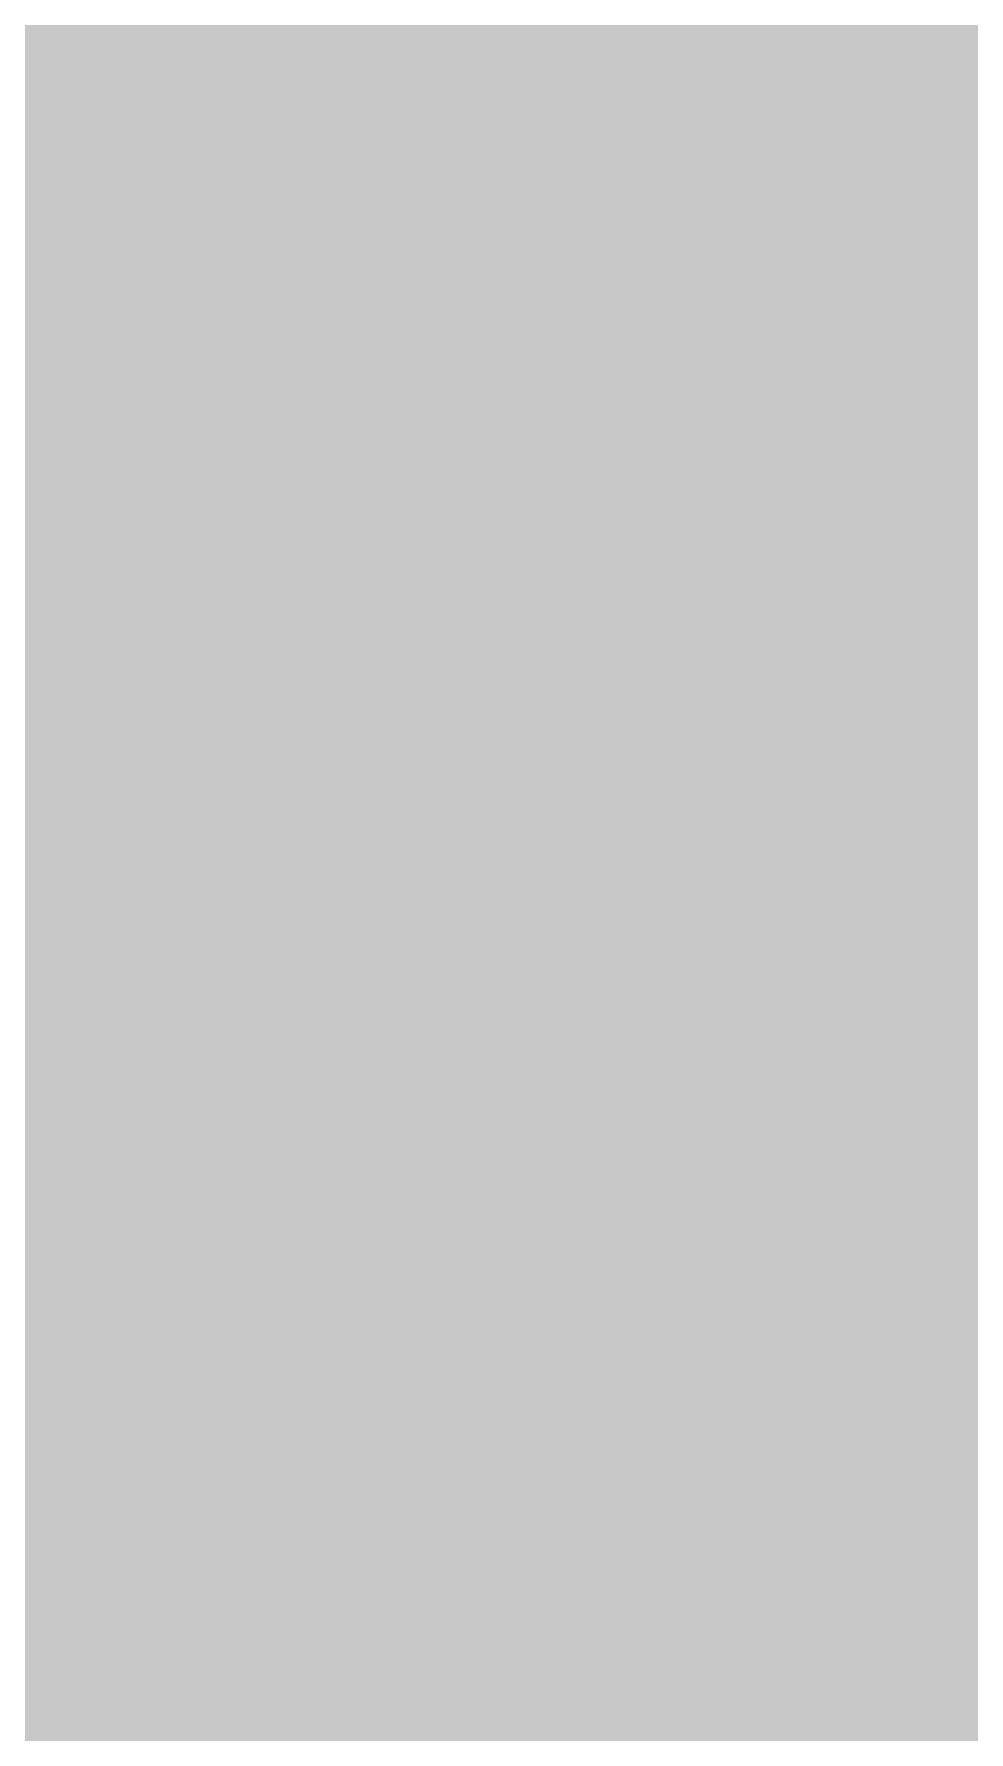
# Model space of a CAD drawing. Header units: inches. Extents: x 0 to 31.5, y 0 to 22.3.
# Drawn here: x 8.19522 to 8.21096, y 5.17782 to 5.20639 of the extents above; entities that cross this region are included whole.
import ezdxf

# ---------------------------------------------------------------- set-up
doc = ezdxf.new("R2010")
doc.units = ezdxf.units.IN
doc.header["$MEASUREMENT"] = 0
doc.layers.add('Sheet', color=255, linetype='Continuous')

msp = doc.modelspace()

# ---------------------------------------------------------------- linework, layer by layer
at = {"layer": 'Sheet'}
for points in [[(8.20169, 5.200003, 0.0118, 0.0118, 0), (8.20169, 5.299925, 0.0118, 0.0118, 0)], [(8.001886, 5.200003, 0.0118, 0.0118, 0), (8.20169, 5.200003, 0.0118, 0.0118, 0)], [(8.20169, 5.099506, 0.0118, 0.0118, 0), (8.20169, 5.200003, 0.0118, 0.0118, 0)], [(8.20169, 5.200003, 0.0118, 0.0118, 0), (9.001476, 5.200003, 0.0118, 0.0118, 0)], [(8.217192, 5.186794, 0.0118, 0.0118, 0), (8.216617, 5.18622, 0.0118, 0.0118, 0), (8.216043, 5.185646, 0.0118, 0.0118, 0), (8.215469, 5.185072, 0.0118, 0.0118, 0), (8.214895, 5.184497, 0.0118, 0.0118, 0), (8.213747, 5.183923, 0.0118, 0.0118, 0), (8.213173, 5.183349, 0.0118, 0.0118, 0), (8.212024, 5.182775, 0.0118, 0.0118, 0), (8.21145, 5.1822, 0.0118, 0.0118, 0), (8.210302, 5.181626, 0.0118, 0.0118, 0), (8.209728, 5.181626, 0.0118, 0.0118, 0), (8.208579, 5.181052, 0.0118, 0.0118, 0), (8.208005, 5.181052, 0.0118, 0.0118, 0), (8.206857, 5.180477, 0.0118, 0.0118, 0), (8.205709, 5.180477, 0.0118, 0.0118, 0), (8.20456, 5.179903, 0.0118, 0.0118, 0), (8.203986, 5.179903, 0.0118, 0.0118, 0), (8.202838, 5.179903, 0.0118, 0.0118, 0), (8.20169, 5.179903, 0.0118, 0.0118, 0)], [(8.217192, 5.186794, 0.0118, 0.0118, 0), (8.216617, 5.18622, 0.0118, 0.0118, 0), (8.216043, 5.185646, 0.0118, 0.0118, 0), (8.215469, 5.185072, 0.0118, 0.0118, 0), (8.214895, 5.184497, 0.0118, 0.0118, 0), (8.213747, 5.183923, 0.0118, 0.0118, 0), (8.213173, 5.183349, 0.0118, 0.0118, 0), (8.212024, 5.182775, 0.0118, 0.0118, 0), (8.21145, 5.1822, 0.0118, 0.0118, 0), (8.210302, 5.181626, 0.0118, 0.0118, 0), (8.209728, 5.181626, 0.0118, 0.0118, 0), (8.208579, 5.181052, 0.0118, 0.0118, 0), (8.208005, 5.181052, 0.0118, 0.0118, 0), (8.206857, 5.180477, 0.0118, 0.0118, 0), (8.205709, 5.180477, 0.0118, 0.0118, 0), (8.20456, 5.179903, 0.0118, 0.0118, 0), (8.203986, 5.179903, 0.0118, 0.0118, 0), (8.202838, 5.179903, 0.0118, 0.0118, 0), (8.20169, 5.179903, 0.0118, 0.0118, 0)], [(8.217192, 5.186794, 0.0118, 0.0118, 0), (8.216617, 5.18622, 0.0118, 0.0118, 0), (8.216043, 5.185646, 0.0118, 0.0118, 0), (8.215469, 5.185072, 0.0118, 0.0118, 0), (8.214895, 5.184497, 0.0118, 0.0118, 0), (8.213747, 5.183923, 0.0118, 0.0118, 0), (8.213173, 5.183349, 0.0118, 0.0118, 0), (8.212024, 5.182775, 0.0118, 0.0118, 0), (8.21145, 5.1822, 0.0118, 0.0118, 0), (8.210302, 5.181626, 0.0118, 0.0118, 0), (8.209728, 5.181626, 0.0118, 0.0118, 0), (8.208579, 5.181052, 0.0118, 0.0118, 0), (8.208005, 5.181052, 0.0118, 0.0118, 0), (8.206857, 5.180477, 0.0118, 0.0118, 0), (8.205709, 5.180477, 0.0118, 0.0118, 0), (8.20456, 5.179903, 0.0118, 0.0118, 0), (8.203986, 5.179903, 0.0118, 0.0118, 0), (8.202838, 5.179903, 0.0118, 0.0118, 0), (8.20169, 5.179903, 0.0118, 0.0118, 0)], [(8.217192, 5.186794, 0.0118, 0.0118, 0), (8.216617, 5.18622, 0.0118, 0.0118, 0), (8.216043, 5.185646, 0.0118, 0.0118, 0), (8.215469, 5.185072, 0.0118, 0.0118, 0), (8.214895, 5.184497, 0.0118, 0.0118, 0), (8.213747, 5.183923, 0.0118, 0.0118, 0), (8.213173, 5.183349, 0.0118, 0.0118, 0), (8.212024, 5.182775, 0.0118, 0.0118, 0), (8.21145, 5.1822, 0.0118, 0.0118, 0), (8.210302, 5.181626, 0.0118, 0.0118, 0), (8.209728, 5.181626, 0.0118, 0.0118, 0), (8.208579, 5.181052, 0.0118, 0.0118, 0), (8.208005, 5.181052, 0.0118, 0.0118, 0), (8.206857, 5.180477, 0.0118, 0.0118, 0), (8.205709, 5.180477, 0.0118, 0.0118, 0), (8.20456, 5.179903, 0.0118, 0.0118, 0), (8.203986, 5.179903, 0.0118, 0.0118, 0), (8.202838, 5.179903, 0.0118, 0.0118, 0), (8.20169, 5.179903, 0.0118, 0.0118, 0)], [(8.217192, 5.186794, 0.0118, 0.0118, 0), (8.216617, 5.18622, 0.0118, 0.0118, 0), (8.216043, 5.185646, 0.0118, 0.0118, 0), (8.215469, 5.185072, 0.0118, 0.0118, 0), (8.214895, 5.184497, 0.0118, 0.0118, 0), (8.213747, 5.183923, 0.0118, 0.0118, 0), (8.213173, 5.183349, 0.0118, 0.0118, 0), (8.212024, 5.182775, 0.0118, 0.0118, 0), (8.21145, 5.1822, 0.0118, 0.0118, 0), (8.210302, 5.181626, 0.0118, 0.0118, 0), (8.209728, 5.181626, 0.0118, 0.0118, 0), (8.208579, 5.181052, 0.0118, 0.0118, 0), (8.208005, 5.181052, 0.0118, 0.0118, 0), (8.206857, 5.180477, 0.0118, 0.0118, 0), (8.205709, 5.180477, 0.0118, 0.0118, 0), (8.20456, 5.179903, 0.0118, 0.0118, 0), (8.203986, 5.179903, 0.0118, 0.0118, 0), (8.202838, 5.179903, 0.0118, 0.0118, 0), (8.20169, 5.179903, 0.0118, 0.0118, 0)], [(8.217192, 5.186794, 0.0118, 0.0118, 0), (8.216617, 5.18622, 0.0118, 0.0118, 0), (8.216043, 5.185646, 0.0118, 0.0118, 0), (8.215469, 5.185072, 0.0118, 0.0118, 0), (8.214895, 5.184497, 0.0118, 0.0118, 0), (8.213747, 5.183923, 0.0118, 0.0118, 0), (8.213173, 5.183349, 0.0118, 0.0118, 0), (8.212024, 5.182775, 0.0118, 0.0118, 0), (8.21145, 5.1822, 0.0118, 0.0118, 0), (8.210302, 5.181626, 0.0118, 0.0118, 0), (8.209728, 5.181626, 0.0118, 0.0118, 0), (8.208579, 5.181052, 0.0118, 0.0118, 0), (8.208005, 5.181052, 0.0118, 0.0118, 0), (8.206857, 5.180477, 0.0118, 0.0118, 0), (8.205709, 5.180477, 0.0118, 0.0118, 0), (8.20456, 5.179903, 0.0118, 0.0118, 0), (8.203986, 5.179903, 0.0118, 0.0118, 0), (8.202838, 5.179903, 0.0118, 0.0118, 0), (8.20169, 5.179903, 0.0118, 0.0118, 0)], [(8.217192, 5.186794, 0.0118, 0.0118, 0), (8.216617, 5.18622, 0.0118, 0.0118, 0), (8.216043, 5.185646, 0.0118, 0.0118, 0), (8.215469, 5.185072, 0.0118, 0.0118, 0), (8.214895, 5.184497, 0.0118, 0.0118, 0), (8.213747, 5.183923, 0.0118, 0.0118, 0), (8.213173, 5.183349, 0.0118, 0.0118, 0), (8.212024, 5.182775, 0.0118, 0.0118, 0), (8.21145, 5.1822, 0.0118, 0.0118, 0), (8.210302, 5.181626, 0.0118, 0.0118, 0), (8.209728, 5.181626, 0.0118, 0.0118, 0), (8.208579, 5.181052, 0.0118, 0.0118, 0), (8.208005, 5.181052, 0.0118, 0.0118, 0), (8.206857, 5.180477, 0.0118, 0.0118, 0), (8.205709, 5.180477, 0.0118, 0.0118, 0), (8.20456, 5.179903, 0.0118, 0.0118, 0), (8.203986, 5.179903, 0.0118, 0.0118, 0), (8.202838, 5.179903, 0.0118, 0.0118, 0), (8.20169, 5.179903, 0.0118, 0.0118, 0)], [(8.217192, 5.186794, 0.0118, 0.0118, 0), (8.216617, 5.18622, 0.0118, 0.0118, 0), (8.216043, 5.185646, 0.0118, 0.0118, 0), (8.215469, 5.185072, 0.0118, 0.0118, 0), (8.214895, 5.184497, 0.0118, 0.0118, 0), (8.213747, 5.183923, 0.0118, 0.0118, 0), (8.213173, 5.183349, 0.0118, 0.0118, 0), (8.212024, 5.182775, 0.0118, 0.0118, 0), (8.21145, 5.1822, 0.0118, 0.0118, 0), (8.210302, 5.181626, 0.0118, 0.0118, 0), (8.209728, 5.181626, 0.0118, 0.0118, 0), (8.208579, 5.181052, 0.0118, 0.0118, 0), (8.208005, 5.181052, 0.0118, 0.0118, 0), (8.206857, 5.180477, 0.0118, 0.0118, 0), (8.205709, 5.180477, 0.0118, 0.0118, 0), (8.20456, 5.179903, 0.0118, 0.0118, 0), (8.203986, 5.179903, 0.0118, 0.0118, 0), (8.202838, 5.179903, 0.0118, 0.0118, 0), (8.20169, 5.179903, 0.0118, 0.0118, 0)], [(8.20169, 5.179903, 0.0118, 0.0118, 0), (8.200541, 5.179903, 0.0118, 0.0118, 0), (8.199393, 5.179903, 0.0118, 0.0118, 0), (8.198819, 5.179903, 0.0118, 0.0118, 0), (8.197671, 5.180477, 0.0118, 0.0118, 0), (8.196522, 5.180477, 0.0118, 0.0118, 0), (8.195948, 5.181052, 0.0118, 0.0118, 0), (8.1948, 5.181052, 0.0118, 0.0118, 0), (8.194226, 5.181626, 0.0118, 0.0118, 0), (8.193077, 5.181626, 0.0118, 0.0118, 0), (8.191929, 5.1822, 0.0118, 0.0118, 0), (8.191355, 5.182775, 0.0118, 0.0118, 0), (8.190781, 5.183349, 0.0118, 0.0118, 0), (8.189633, 5.183923, 0.0118, 0.0118, 0), (8.189058, 5.184497, 0.0118, 0.0118, 0)], [(8.20169, 5.179903, 0.0118, 0.0118, 0), (8.200541, 5.179903, 0.0118, 0.0118, 0), (8.199393, 5.179903, 0.0118, 0.0118, 0), (8.198819, 5.179903, 0.0118, 0.0118, 0), (8.197671, 5.180477, 0.0118, 0.0118, 0), (8.196522, 5.180477, 0.0118, 0.0118, 0), (8.195948, 5.181052, 0.0118, 0.0118, 0), (8.1948, 5.181052, 0.0118, 0.0118, 0), (8.194226, 5.181626, 0.0118, 0.0118, 0), (8.193077, 5.181626, 0.0118, 0.0118, 0), (8.191929, 5.1822, 0.0118, 0.0118, 0), (8.191355, 5.182775, 0.0118, 0.0118, 0), (8.190781, 5.183349, 0.0118, 0.0118, 0), (8.189633, 5.183923, 0.0118, 0.0118, 0), (8.189058, 5.184497, 0.0118, 0.0118, 0)], [(8.20169, 5.179903, 0.0118, 0.0118, 0), (8.200541, 5.179903, 0.0118, 0.0118, 0), (8.199393, 5.179903, 0.0118, 0.0118, 0), (8.198819, 5.179903, 0.0118, 0.0118, 0), (8.197671, 5.180477, 0.0118, 0.0118, 0), (8.196522, 5.180477, 0.0118, 0.0118, 0), (8.195948, 5.181052, 0.0118, 0.0118, 0), (8.1948, 5.181052, 0.0118, 0.0118, 0), (8.194226, 5.181626, 0.0118, 0.0118, 0), (8.193077, 5.181626, 0.0118, 0.0118, 0), (8.191929, 5.1822, 0.0118, 0.0118, 0), (8.191355, 5.182775, 0.0118, 0.0118, 0), (8.190781, 5.183349, 0.0118, 0.0118, 0), (8.189633, 5.183923, 0.0118, 0.0118, 0), (8.189058, 5.184497, 0.0118, 0.0118, 0)], [(8.20169, 5.179903, 0.0118, 0.0118, 0), (8.200541, 5.179903, 0.0118, 0.0118, 0), (8.199393, 5.179903, 0.0118, 0.0118, 0), (8.198819, 5.179903, 0.0118, 0.0118, 0), (8.197671, 5.180477, 0.0118, 0.0118, 0), (8.196522, 5.180477, 0.0118, 0.0118, 0), (8.195948, 5.181052, 0.0118, 0.0118, 0), (8.1948, 5.181052, 0.0118, 0.0118, 0), (8.194226, 5.181626, 0.0118, 0.0118, 0), (8.193077, 5.181626, 0.0118, 0.0118, 0), (8.191929, 5.1822, 0.0118, 0.0118, 0), (8.191355, 5.182775, 0.0118, 0.0118, 0), (8.190781, 5.183349, 0.0118, 0.0118, 0), (8.189633, 5.183923, 0.0118, 0.0118, 0), (8.189058, 5.184497, 0.0118, 0.0118, 0)], [(8.20169, 5.179903, 0.0118, 0.0118, 0), (8.200541, 5.179903, 0.0118, 0.0118, 0), (8.199393, 5.179903, 0.0118, 0.0118, 0), (8.198819, 5.179903, 0.0118, 0.0118, 0), (8.197671, 5.180477, 0.0118, 0.0118, 0), (8.196522, 5.180477, 0.0118, 0.0118, 0), (8.195948, 5.181052, 0.0118, 0.0118, 0), (8.1948, 5.181052, 0.0118, 0.0118, 0), (8.194226, 5.181626, 0.0118, 0.0118, 0), (8.193077, 5.181626, 0.0118, 0.0118, 0), (8.191929, 5.1822, 0.0118, 0.0118, 0), (8.191355, 5.182775, 0.0118, 0.0118, 0), (8.190781, 5.183349, 0.0118, 0.0118, 0), (8.189633, 5.183923, 0.0118, 0.0118, 0), (8.189058, 5.184497, 0.0118, 0.0118, 0)], [(8.20169, 5.179903, 0.0118, 0.0118, 0), (8.200541, 5.179903, 0.0118, 0.0118, 0), (8.199393, 5.179903, 0.0118, 0.0118, 0), (8.198819, 5.179903, 0.0118, 0.0118, 0), (8.197671, 5.180477, 0.0118, 0.0118, 0), (8.196522, 5.180477, 0.0118, 0.0118, 0), (8.195948, 5.181052, 0.0118, 0.0118, 0), (8.1948, 5.181052, 0.0118, 0.0118, 0), (8.194226, 5.181626, 0.0118, 0.0118, 0), (8.193077, 5.181626, 0.0118, 0.0118, 0), (8.191929, 5.1822, 0.0118, 0.0118, 0), (8.191355, 5.182775, 0.0118, 0.0118, 0), (8.190781, 5.183349, 0.0118, 0.0118, 0), (8.189633, 5.183923, 0.0118, 0.0118, 0), (8.189058, 5.184497, 0.0118, 0.0118, 0)], [(8.20169, 5.179903, 0.0118, 0.0118, 0), (8.200541, 5.179903, 0.0118, 0.0118, 0), (8.199393, 5.179903, 0.0118, 0.0118, 0), (8.198819, 5.179903, 0.0118, 0.0118, 0), (8.197671, 5.180477, 0.0118, 0.0118, 0), (8.196522, 5.180477, 0.0118, 0.0118, 0), (8.195948, 5.181052, 0.0118, 0.0118, 0), (8.1948, 5.181052, 0.0118, 0.0118, 0), (8.194226, 5.181626, 0.0118, 0.0118, 0), (8.193077, 5.181626, 0.0118, 0.0118, 0), (8.191929, 5.1822, 0.0118, 0.0118, 0), (8.191355, 5.182775, 0.0118, 0.0118, 0), (8.190781, 5.183349, 0.0118, 0.0118, 0), (8.189633, 5.183923, 0.0118, 0.0118, 0), (8.189058, 5.184497, 0.0118, 0.0118, 0)], [(8.20169, 5.179903, 0.0118, 0.0118, 0), (8.200541, 5.179903, 0.0118, 0.0118, 0), (8.199393, 5.179903, 0.0118, 0.0118, 0), (8.198819, 5.179903, 0.0118, 0.0118, 0), (8.197671, 5.180477, 0.0118, 0.0118, 0), (8.196522, 5.180477, 0.0118, 0.0118, 0), (8.195948, 5.181052, 0.0118, 0.0118, 0), (8.1948, 5.181052, 0.0118, 0.0118, 0), (8.194226, 5.181626, 0.0118, 0.0118, 0), (8.193077, 5.181626, 0.0118, 0.0118, 0), (8.191929, 5.1822, 0.0118, 0.0118, 0), (8.191355, 5.182775, 0.0118, 0.0118, 0), (8.190781, 5.183349, 0.0118, 0.0118, 0), (8.189633, 5.183923, 0.0118, 0.0118, 0), (8.189058, 5.184497, 0.0118, 0.0118, 0)], [(8.213173, 5.183349, 0.0039, 0.0039, 0), (8.212024, 5.182775, 0.0039, 0.0039, 0), (8.21145, 5.1822, 0.0039, 0.0039, 0), (8.210302, 5.181626, 0.0039, 0.0039, 0), (8.209728, 5.181626, 0.0039, 0.0039, 0), (8.208579, 5.181052, 0.0039, 0.0039, 0), (8.208005, 5.181052, 0.0039, 0.0039, 0), (8.206857, 5.180477, 0.0039, 0.0039, 0), (8.205709, 5.180477, 0.0039, 0.0039, 0), (8.20456, 5.179903, 0.0039, 0.0039, 0), (8.203986, 5.179903, 0.0039, 0.0039, 0), (8.202838, 5.179903, 0.0039, 0.0039, 0), (8.20169, 5.179903, 0.0039, 0.0039, 0)], [(8.213173, 5.183349, 0.0039, 0.0039, 0), (8.212024, 5.182775, 0.0039, 0.0039, 0), (8.21145, 5.1822, 0.0039, 0.0039, 0), (8.210302, 5.181626, 0.0039, 0.0039, 0), (8.209728, 5.181626, 0.0039, 0.0039, 0), (8.208579, 5.181052, 0.0039, 0.0039, 0), (8.208005, 5.181052, 0.0039, 0.0039, 0), (8.206857, 5.180477, 0.0039, 0.0039, 0), (8.205709, 5.180477, 0.0039, 0.0039, 0), (8.20456, 5.179903, 0.0039, 0.0039, 0), (8.203986, 5.179903, 0.0039, 0.0039, 0), (8.202838, 5.179903, 0.0039, 0.0039, 0), (8.20169, 5.179903, 0.0039, 0.0039, 0)], [(8.213173, 5.183349, 0.0039, 0.0039, 0), (8.212024, 5.182775, 0.0039, 0.0039, 0), (8.21145, 5.1822, 0.0039, 0.0039, 0), (8.210302, 5.181626, 0.0039, 0.0039, 0), (8.209728, 5.181626, 0.0039, 0.0039, 0), (8.208579, 5.181052, 0.0039, 0.0039, 0), (8.208005, 5.181052, 0.0039, 0.0039, 0), (8.206857, 5.180477, 0.0039, 0.0039, 0), (8.205709, 5.180477, 0.0039, 0.0039, 0), (8.20456, 5.179903, 0.0039, 0.0039, 0), (8.203986, 5.179903, 0.0039, 0.0039, 0), (8.202838, 5.179903, 0.0039, 0.0039, 0), (8.20169, 5.179903, 0.0039, 0.0039, 0)], [(8.213173, 5.183349, 0.0039, 0.0039, 0), (8.212024, 5.182775, 0.0039, 0.0039, 0), (8.21145, 5.1822, 0.0039, 0.0039, 0), (8.210302, 5.181626, 0.0039, 0.0039, 0), (8.209728, 5.181626, 0.0039, 0.0039, 0), (8.208579, 5.181052, 0.0039, 0.0039, 0), (8.208005, 5.181052, 0.0039, 0.0039, 0), (8.206857, 5.180477, 0.0039, 0.0039, 0), (8.205709, 5.180477, 0.0039, 0.0039, 0), (8.20456, 5.179903, 0.0039, 0.0039, 0), (8.203986, 5.179903, 0.0039, 0.0039, 0), (8.202838, 5.179903, 0.0039, 0.0039, 0), (8.20169, 5.179903, 0.0039, 0.0039, 0)], [(8.213173, 5.183349, 0.0039, 0.0039, 0), (8.212024, 5.182775, 0.0039, 0.0039, 0), (8.21145, 5.1822, 0.0039, 0.0039, 0), (8.210302, 5.181626, 0.0039, 0.0039, 0), (8.209728, 5.181626, 0.0039, 0.0039, 0), (8.208579, 5.181052, 0.0039, 0.0039, 0), (8.208005, 5.181052, 0.0039, 0.0039, 0), (8.206857, 5.180477, 0.0039, 0.0039, 0), (8.205709, 5.180477, 0.0039, 0.0039, 0), (8.20456, 5.179903, 0.0039, 0.0039, 0), (8.203986, 5.179903, 0.0039, 0.0039, 0), (8.202838, 5.179903, 0.0039, 0.0039, 0), (8.20169, 5.179903, 0.0039, 0.0039, 0)], [(8.213173, 5.183349, 0.0039, 0.0039, 0), (8.212024, 5.182775, 0.0039, 0.0039, 0), (8.21145, 5.1822, 0.0039, 0.0039, 0), (8.210302, 5.181626, 0.0039, 0.0039, 0), (8.209728, 5.181626, 0.0039, 0.0039, 0), (8.208579, 5.181052, 0.0039, 0.0039, 0), (8.208005, 5.181052, 0.0039, 0.0039, 0), (8.206857, 5.180477, 0.0039, 0.0039, 0), (8.205709, 5.180477, 0.0039, 0.0039, 0), (8.20456, 5.179903, 0.0039, 0.0039, 0), (8.203986, 5.179903, 0.0039, 0.0039, 0), (8.202838, 5.179903, 0.0039, 0.0039, 0), (8.20169, 5.179903, 0.0039, 0.0039, 0)], [(8.213173, 5.183349, 0.0039, 0.0039, 0), (8.212024, 5.182775, 0.0039, 0.0039, 0), (8.21145, 5.1822, 0.0039, 0.0039, 0), (8.210302, 5.181626, 0.0039, 0.0039, 0), (8.209728, 5.181626, 0.0039, 0.0039, 0), (8.208579, 5.181052, 0.0039, 0.0039, 0), (8.208005, 5.181052, 0.0039, 0.0039, 0), (8.206857, 5.180477, 0.0039, 0.0039, 0), (8.205709, 5.180477, 0.0039, 0.0039, 0), (8.20456, 5.179903, 0.0039, 0.0039, 0), (8.203986, 5.179903, 0.0039, 0.0039, 0), (8.202838, 5.179903, 0.0039, 0.0039, 0), (8.20169, 5.179903, 0.0039, 0.0039, 0)], [(8.213173, 5.183349, 0.0039, 0.0039, 0), (8.212024, 5.182775, 0.0039, 0.0039, 0), (8.21145, 5.1822, 0.0039, 0.0039, 0), (8.210302, 5.181626, 0.0039, 0.0039, 0), (8.209728, 5.181626, 0.0039, 0.0039, 0), (8.208579, 5.181052, 0.0039, 0.0039, 0), (8.208005, 5.181052, 0.0039, 0.0039, 0), (8.206857, 5.180477, 0.0039, 0.0039, 0), (8.205709, 5.180477, 0.0039, 0.0039, 0), (8.20456, 5.179903, 0.0039, 0.0039, 0), (8.203986, 5.179903, 0.0039, 0.0039, 0), (8.202838, 5.179903, 0.0039, 0.0039, 0), (8.20169, 5.179903, 0.0039, 0.0039, 0)], [(8.20169, 5.179903, 0.0039, 0.0039, 0), (8.200541, 5.179903, 0.0039, 0.0039, 0), (8.199393, 5.179903, 0.0039, 0.0039, 0), (8.198819, 5.179903, 0.0039, 0.0039, 0), (8.197671, 5.180477, 0.0039, 0.0039, 0), (8.196522, 5.180477, 0.0039, 0.0039, 0), (8.195948, 5.181052, 0.0039, 0.0039, 0), (8.1948, 5.181052, 0.0039, 0.0039, 0), (8.194226, 5.181626, 0.0039, 0.0039, 0), (8.193077, 5.181626, 0.0039, 0.0039, 0)], [(8.20169, 5.179903, 0.0039, 0.0039, 0), (8.200541, 5.179903, 0.0039, 0.0039, 0), (8.199393, 5.179903, 0.0039, 0.0039, 0), (8.198819, 5.179903, 0.0039, 0.0039, 0), (8.197671, 5.180477, 0.0039, 0.0039, 0), (8.196522, 5.180477, 0.0039, 0.0039, 0), (8.195948, 5.181052, 0.0039, 0.0039, 0), (8.1948, 5.181052, 0.0039, 0.0039, 0), (8.194226, 5.181626, 0.0039, 0.0039, 0), (8.193077, 5.181626, 0.0039, 0.0039, 0)], [(8.20169, 5.179903, 0.0039, 0.0039, 0), (8.200541, 5.179903, 0.0039, 0.0039, 0), (8.199393, 5.179903, 0.0039, 0.0039, 0), (8.198819, 5.179903, 0.0039, 0.0039, 0), (8.197671, 5.180477, 0.0039, 0.0039, 0), (8.196522, 5.180477, 0.0039, 0.0039, 0), (8.195948, 5.181052, 0.0039, 0.0039, 0), (8.1948, 5.181052, 0.0039, 0.0039, 0), (8.194226, 5.181626, 0.0039, 0.0039, 0), (8.193077, 5.181626, 0.0039, 0.0039, 0)], [(8.20169, 5.179903, 0.0039, 0.0039, 0), (8.200541, 5.179903, 0.0039, 0.0039, 0), (8.199393, 5.179903, 0.0039, 0.0039, 0), (8.198819, 5.179903, 0.0039, 0.0039, 0), (8.197671, 5.180477, 0.0039, 0.0039, 0), (8.196522, 5.180477, 0.0039, 0.0039, 0), (8.195948, 5.181052, 0.0039, 0.0039, 0), (8.1948, 5.181052, 0.0039, 0.0039, 0), (8.194226, 5.181626, 0.0039, 0.0039, 0), (8.193077, 5.181626, 0.0039, 0.0039, 0)], [(8.20169, 5.179903, 0.0039, 0.0039, 0), (8.200541, 5.179903, 0.0039, 0.0039, 0), (8.199393, 5.179903, 0.0039, 0.0039, 0), (8.198819, 5.179903, 0.0039, 0.0039, 0), (8.197671, 5.180477, 0.0039, 0.0039, 0), (8.196522, 5.180477, 0.0039, 0.0039, 0), (8.195948, 5.181052, 0.0039, 0.0039, 0), (8.1948, 5.181052, 0.0039, 0.0039, 0), (8.194226, 5.181626, 0.0039, 0.0039, 0), (8.193077, 5.181626, 0.0039, 0.0039, 0)], [(8.20169, 5.179903, 0.0039, 0.0039, 0), (8.200541, 5.179903, 0.0039, 0.0039, 0), (8.199393, 5.179903, 0.0039, 0.0039, 0), (8.198819, 5.179903, 0.0039, 0.0039, 0), (8.197671, 5.180477, 0.0039, 0.0039, 0), (8.196522, 5.180477, 0.0039, 0.0039, 0), (8.195948, 5.181052, 0.0039, 0.0039, 0), (8.1948, 5.181052, 0.0039, 0.0039, 0), (8.194226, 5.181626, 0.0039, 0.0039, 0), (8.193077, 5.181626, 0.0039, 0.0039, 0)], [(8.20169, 5.179903, 0.0039, 0.0039, 0), (8.200541, 5.179903, 0.0039, 0.0039, 0), (8.199393, 5.179903, 0.0039, 0.0039, 0), (8.198819, 5.179903, 0.0039, 0.0039, 0), (8.197671, 5.180477, 0.0039, 0.0039, 0), (8.196522, 5.180477, 0.0039, 0.0039, 0), (8.195948, 5.181052, 0.0039, 0.0039, 0), (8.1948, 5.181052, 0.0039, 0.0039, 0), (8.194226, 5.181626, 0.0039, 0.0039, 0), (8.193077, 5.181626, 0.0039, 0.0039, 0)], [(8.20169, 5.179903, 0.0039, 0.0039, 0), (8.200541, 5.179903, 0.0039, 0.0039, 0), (8.199393, 5.179903, 0.0039, 0.0039, 0), (8.198819, 5.179903, 0.0039, 0.0039, 0), (8.197671, 5.180477, 0.0039, 0.0039, 0), (8.196522, 5.180477, 0.0039, 0.0039, 0), (8.195948, 5.181052, 0.0039, 0.0039, 0), (8.1948, 5.181052, 0.0039, 0.0039, 0), (8.194226, 5.181626, 0.0039, 0.0039, 0), (8.193077, 5.181626, 0.0039, 0.0039, 0)]]:
    msp.add_lwpolyline(points, format="xyseb", dxfattribs=at)
msp.add_lwpolyline([(8.19, 5.2, 0.02, 0.02, 1), (8.21, 5.2, 0.02, 0.02, 1)], format="xyseb", close=True, dxfattribs=at)

doc.saveas('drawing.dxf')
